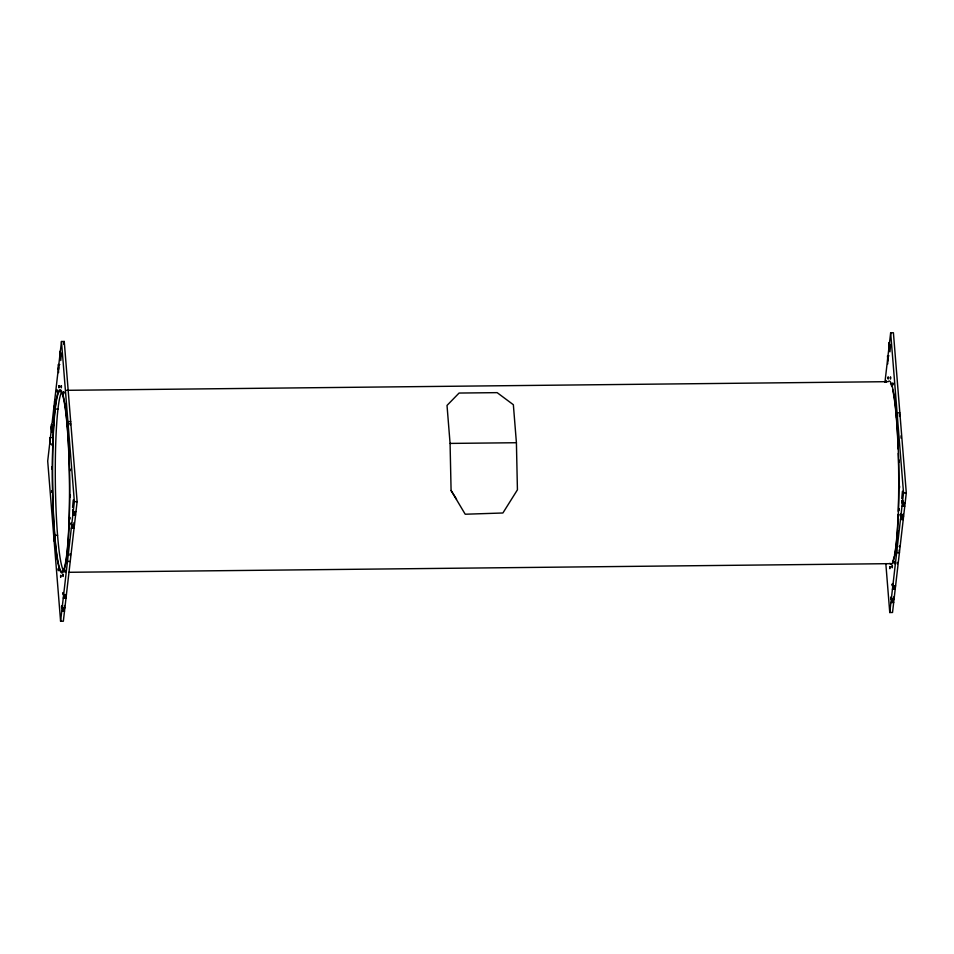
<?xml version="1.0" encoding="UTF-8"?>
<svg xmlns="http://www.w3.org/2000/svg" width="954" height="954" viewBox="0 0 954 954"><rect width="100%" height="100%" fill="white"/><g stroke="black" fill="none" stroke-linecap="round" stroke-linejoin="round"><path stroke-width="1.43" d="M70.191 553.797L70.346 555.717L70.429 553.833M899.61 546.165L899.515 547L899.372 546.129M899.658 416.433L899.574 413.953L899.503 416.409M60.77 360.564L61.438 353.159M72.587 507.385L73.255 499.979M889.951 351.835L890.607 344.43M901.757 498.656L902.424 491.25M51.385 437.636L50.002 437.647L50.049 444.314M51.242 426.843L51.528 424.351L51.695 432.412L51.242 426.843L52.625 426.832M59.804 364.571L58.421 364.583L58.576 372.632M59.995 357.941L59.947 351.275L60.4 356.844M61.473 341.508L47.7 461.08L60.591 621.257L63.346 621.221L77.131 501.637L64.24 341.472L61.473 341.508L74.364 501.673L60.591 621.257M63.906 344.394L64.24 341.472M54.139 541.168L54.402 537.293L54.33 539.511M54.521 537.841L54.712 536.184M67.34 426.569L67.603 422.705L67.531 424.912M67.734 423.254L67.925 421.585L70.679 421.561M64.001 597.574L64.288 595.081L65.671 595.069L65.385 597.562L64.001 597.574L63.775 594.795M73.565 514.54L73.863 512.048L75.235 512.036L74.949 514.516L73.565 514.54L73.351 511.749M63.858 610.846L64.145 608.354L62.761 608.378L62.475 610.858L63.858 610.846L63.632 608.068M73.422 527.812L73.708 525.32L72.325 525.332L72.039 527.824L73.422 527.812L73.196 525.022M888.973 355.842L887.59 355.854L887.757 363.915M888.842 345.05L889.128 342.558L889.283 350.607L888.842 345.05L890.225 345.026M884.942 382.363L890.654 332.779L893.409 332.743L906.3 492.92L892.527 612.492L889.76 612.528L885.825 563.587M896.521 417.84L896.772 413.976L896.712 416.182M896.903 414.525L897.094 412.867L899.861 412.832M889.76 612.528L903.533 492.944L890.654 332.779M893.469 586.364L894.852 586.34L894.554 588.833L893.182 588.856L893.135 583.55M902.746 505.811L903.033 503.318L904.416 503.307L904.13 505.799L902.746 505.811L902.639 500.409L902.627 503.056M893.027 602.129L893.314 599.637L891.93 599.649L891.644 602.141L893.027 602.129L892.801 599.339M902.591 519.083L902.878 516.591L901.506 516.603L901.208 519.095L902.591 519.083L902.377 516.305M73.947 522.661L73.935 524.605M901.053 438.148L901.065 435.763M897.237 563.838L897.309 562.383M64.407 605.528L64.395 607.901M59.661 353.767L61.044 353.755M66.518 390.317L888.246 381.672A91.62 8.598 89.4 0 1 898.811 473.864A91.62 8.598 89.4 0 1 889.915 563.313M55.213 409.087L57.979 409.063M450.073 443.419L516.412 442.728L517.426 489.819L502.901 512.99L465.206 514.23L451.087 490.523L450.073 443.419L447.021 405.426L459.077 393.048L497.141 392.643L513.359 404.723L516.412 442.728M74.364 501.673L77.131 501.637M903.533 492.944L906.3 492.92M73.219 511.642L75.974 511.606M902.389 502.913L905.155 502.877M72.838 514.957L75.593 514.933M902.007 506.228L904.774 506.204M71.681 524.927L74.448 524.891M900.862 516.197L903.617 516.174M71.3 528.242L74.066 528.218M900.481 519.525L903.235 519.489M54.819 535.349L57.574 535.313M70.238 561.429L67.472 561.465L66.935 554.787M68.938 572.293L892.157 563.635M63.644 594.676L66.41 594.652M892.825 585.947L895.579 585.923M63.262 598.003L66.029 597.967M892.443 589.274L895.198 589.25M62.117 607.96L64.884 607.936M891.286 599.243L894.053 599.207M61.736 611.287L64.502 611.252M890.905 602.558L893.671 602.534M887.673 361.28L887.769 359.074M451.087 490.523L456.537 499.192M50.049 442.966L50.061 440.307L50.204 441.177M903.903 503.02L904.13 505.799M887.59 355.854L887.816 358.644M899.193 550.041L899.407 552.712L896.653 552.736L896.116 546.058M894.339 586.054L894.554 588.833M892.956 586.066L893.182 588.856M74.734 511.738L74.949 514.516M58.421 364.583L58.647 367.362M54.593 401.288L55.129 407.966M65.158 594.783L65.385 597.562M50.002 437.647L50.335 441.821M886.075 382.137L885.956 380.563L885.813 382.101M890.487 383.377A90.213 8.467 89.4 0 1 891.823 386.501M892.682 389.769A90.213 8.467 89.4 0 1 898.119 449.024M898.274 453.341A90.213 8.467 89.4 0 1 898.251 511.32M898.143 514.349A90.213 8.467 89.4 0 1 896.021 544.937M895.603 548.3A90.213 8.467 89.4 0 1 894.458 555.311M894.208 556.444A90.213 8.467 89.4 0 1 892.562 561.572M63.513 570.623A90.213 8.467 89.4 0 1 55.344 482.509A90.213 8.467 89.4 0 1 61.438 392.428M51.492 427.845C51.552 432.83 51.969 425.365 51.492 427.845M51.778 467.293C51.826 472.242 52.255 464.908 51.778 467.293M52.231 443.956C52.267 448.845 52.744 441.654 52.231 443.956M52.053 490.976C52.1 495.925 52.53 488.591 52.053 490.976M53.114 420.786C53.174 425.734 53.591 418.401 53.114 420.786M54.342 406.225C54.402 411.21 54.807 403.745 54.342 406.225M52.911 516.973C52.971 521.921 53.388 514.504 52.911 516.973M55.046 400.108C55.082 404.997 55.559 397.806 55.046 400.108M56.644 390.114C56.703 395.063 57.121 387.646 56.644 390.114M58.373 368.077C58.421 372.907 58.886 365.895 58.373 368.077M56.107 556.838C56.155 561.787 56.584 554.453 56.107 556.838M58.862 386.12C58.921 391.068 59.339 383.651 58.862 386.12M59.911 354.769C59.971 359.73 60.388 352.384 59.911 354.769M58.325 568.978C58.373 573.926 58.802 566.581 58.325 568.978M61.199 386.131C61.259 391.116 61.676 383.651 61.199 386.131M60.603 575.727C60.662 580.712 61.08 573.247 60.603 575.727M63.524 392.177C63.572 397.126 64.001 389.792 63.524 392.177M61.581 606.291C61.64 611.275 62.046 603.81 61.581 606.291M62.964 574.821C63.024 579.805 63.441 572.34 62.964 574.821M65.659 404.329C65.719 409.314 66.124 401.849 65.659 404.329M63.107 593.006C63.143 597.896 63.62 590.705 63.107 593.006M65.111 570.754C65.182 575.703 65.576 568.334 65.111 570.754M66.637 560.594C66.697 565.555 67.114 558.209 66.637 560.594M68.926 445.065C68.986 450.014 69.403 442.68 68.926 445.065M67.424 553.821C67.46 558.71 67.937 551.519 67.424 553.821M69.654 469.273C69.678 474.162 70.167 466.971 69.654 469.273M70.274 423.504C70.334 428.489 70.739 421.024 70.274 423.504M68.593 539.904C68.64 544.853 69.07 537.507 68.593 539.904M69.57 517.724C69.606 522.553 70.071 515.542 69.57 517.724M70.131 495.162C70.179 500.111 70.608 492.777 70.131 495.162M71.145 523.257C71.18 528.146 71.657 520.956 71.145 523.257M72.671 509.973C72.731 514.945 73.148 507.492 72.671 509.973M888.031 377.39C888.091 382.351 888.508 375.005 888.031 377.39M889.08 346.052C889.14 351 889.557 343.667 889.08 346.052M890.38 377.414C890.428 382.363 890.857 375.029 890.38 377.414M889.772 567.01C889.832 571.959 890.249 564.613 889.772 567.01M892.694 383.448C892.741 388.361 893.182 381.111 892.694 383.448M890.75 597.574C890.809 602.523 891.215 595.165 890.75 597.574M892.133 566.092C892.193 571.052 892.61 563.707 892.133 566.092M894.828 395.6C894.876 400.549 895.305 393.215 894.828 395.6M892.276 584.289C892.336 589.238 892.753 581.892 892.276 584.289M893.516 597.538C893.564 602.499 893.993 595.153 893.516 597.538M894.292 562.025C894.351 567.01 894.757 559.545 894.292 562.025M895.818 551.877C895.854 556.695 896.319 549.683 895.818 551.877M898.108 436.336C898.167 441.297 898.585 433.879 898.108 436.336M896.593 545.092C896.653 550.053 897.07 542.707 896.593 545.092M897.762 531.175C897.809 536.088 898.251 528.838 897.762 531.175M898.823 460.543C898.883 465.504 899.288 458.135 898.823 460.543M898.74 508.995C898.799 513.956 899.217 506.61 898.74 508.995M899.3 486.433C899.36 491.393 899.777 483.976 899.3 486.433M900.314 514.528C900.373 519.477 900.791 512.143 900.314 514.528M901.852 501.244C901.9 506.192 902.329 498.859 901.852 501.244M903.08 514.504C903.14 519.453 903.557 512.107 903.08 514.504M53.806 425.52A90.213 8.467 89.4 0 0 60.746 570.659A90.213 8.467 89.4 0 0 68.545 447.951A90.213 8.467 89.4 0 0 53.806 425.52M53.686 424.649A91.62 8.598 89.4 0 0 60.746 572.042A91.62 8.598 89.4 0 0 68.664 447.438A91.62 8.598 89.4 0 0 53.686 424.649"/></g></svg>
